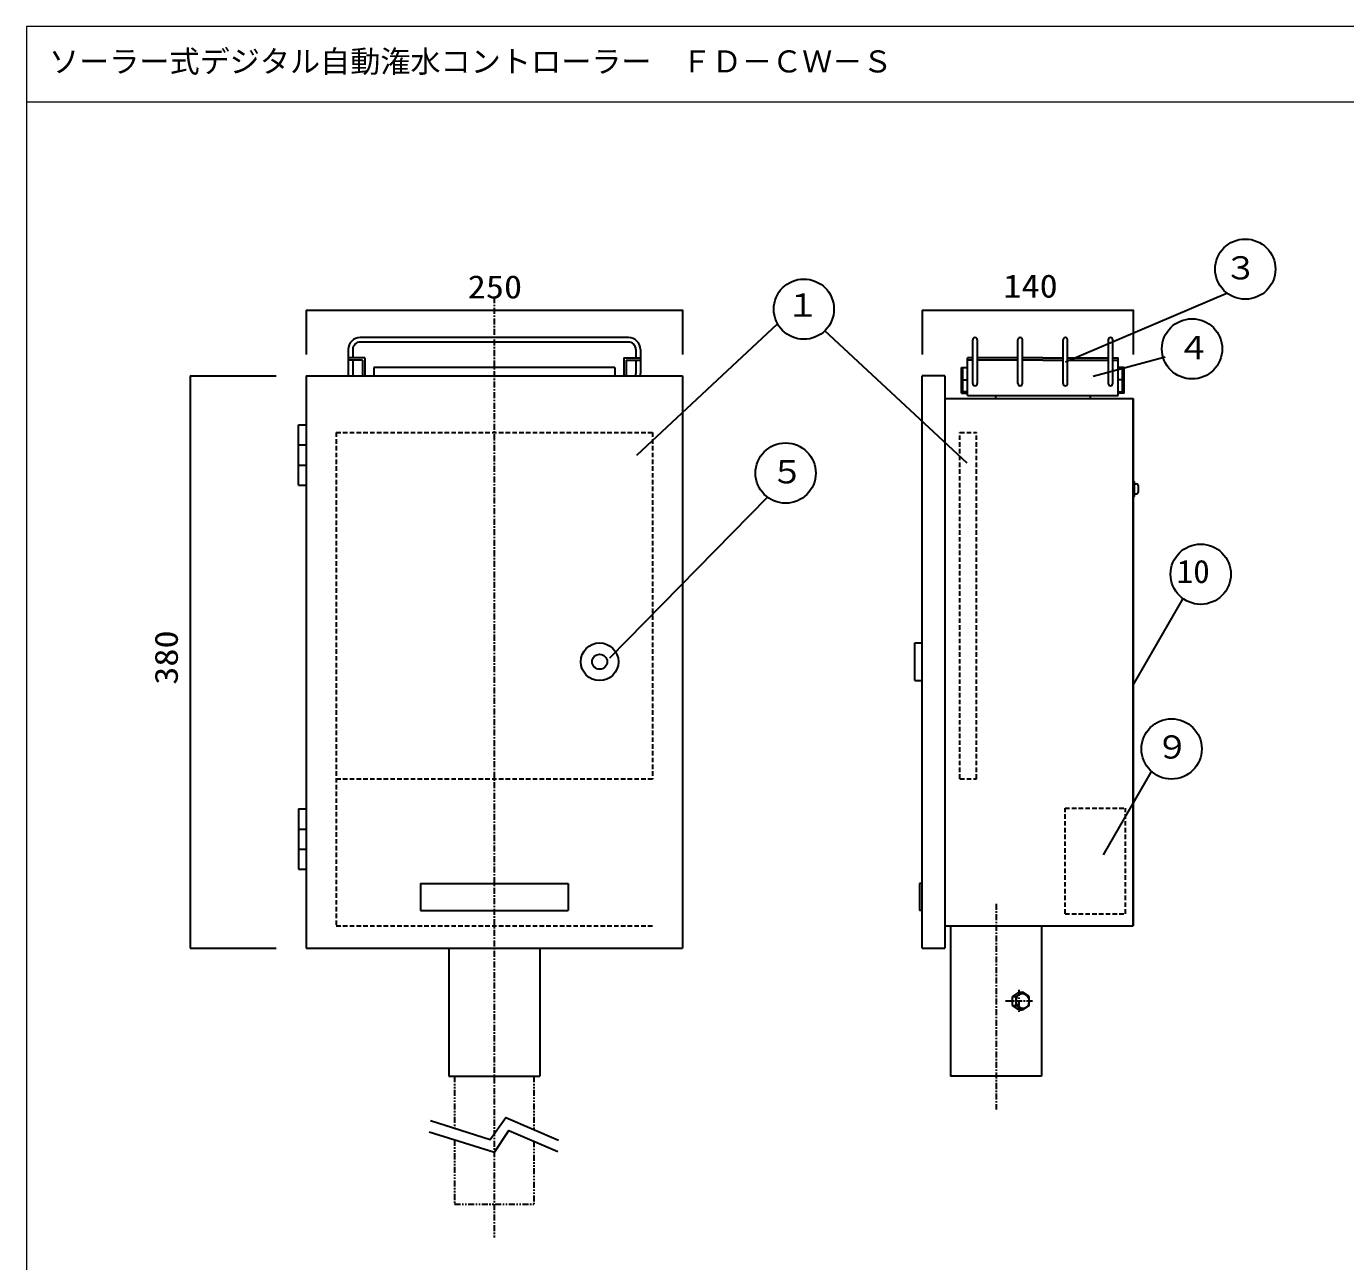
# Model space of a CAD drawing. Units: millimetres, scale not verified, with parts at other scales. Extents: x -81966 to 3947, y -2774 to 2774.
# Drawn here: x -3947 to -2195, y 1134 to 2774 of the extents above; entities that cross this region are included whole.
import ezdxf
from ezdxf.enums import TextEntityAlignment as Align

# ---------------------------------------------------------------- set-up
doc = ezdxf.new("R2010")
doc.units = ezdxf.units.MM
doc.header["$LTSCALE"] = 2
for name, pattern in [('USER2', [4.5, 3, -1.5]), ('USER4', [9, 4, -1, 1, -1, 1, -1]), ('USER5', [7, 4, -1, 1, -1])]:
    doc.linetypes.add(name, pattern=pattern)
for name, color, linetype, lineweight in [('0-1_WAKU', 7, 'Continuous', 18), ('0-9_moji', 7, 'Continuous', 18), ('1-0__0-2_AM_1', 4, 'Continuous', 30), ('1-2__0-4_AM_BOR', 4, 'Continuous', 30)]:
    doc.layers.add(name, color=color, linetype=linetype, lineweight=lineweight)
doc.styles.add('ＭＳ ゴシック', font='')
doc.styles.get('ＭＳ ゴシック').set_extended_font_data('MS Gothic')

msp = doc.modelspace()

# ---------------------------------------------------------------- linework, layer by layer
at = {"layer": '0-1_WAKU'}
msp.add_line((-3947.25, 2674), (3947.25, 2674), dxfattribs=at)
msp.add_lwpolyline([(-3947.25, -2774), (3947.25, -2774), (3947.25, 2774), (-3947.25, 2774)], close=True, dxfattribs=at)
at = {"layer": '1-0__0-2_AM_1'}
for p, q in [((-2567.34, 2328.501), (-2352.468, 2420.342)), ((-3575.908, 2397.244), (-3575.908, 2338.16)), ((-2757.583, 2397.244), (-2757.583, 2338.16)), ((-3136.654, 2204.442), (-2949.641, 2378.834)), ((-2698.012, 2194.144), (-2886.819, 2369.964)), ((-2530.875, 2309.539), (-2435.059, 2335.213)), ((-3729.894, 2309.888), (-3729.894, 1549.888)), ((-3729.894, 2309.888), (-3615.42, 2309.888)), ((-3172.294, 1935.654), (-2962.928, 2148.763)), ((-2477.584, 1899.454), (-2411.348, 2014.176)), ((-2516.767, 1674.094), (-2453.466, 1783.735)), ((-3729.894, 1549.888), (-3615.42, 1549.888))]:
    msp.add_line(p, q, dxfattribs=at)
at = {"layer": '1-0__0-2_AM_1', "linetype": 'USER2'}
msp.add_line((-3535.908, 1579.888), (-3115.908, 1579.888), dxfattribs=at)
at = {"layer": '1-0__0-2_AM_1'}
for points in [[(-3575.908, 2397.244), (-3075.908, 2397.244), (-3075.908, 2338.16)], [(-2757.583, 2397.244), (-2477.584, 2397.244), (-2477.584, 2338.16)]]:
    msp.add_lwpolyline(points, dxfattribs=at)
for centre in [(-2328.7, 2451.657), (-2914.824, 2398.526), (-2399.34, 2345.789), (-2939.051, 2180.856), (-2387.883, 2046.57), (-2426.548, 1814.578)]:
    msp.add_circle(centre, 40, dxfattribs=at)
at = {"layer": '1-2__0-4_AM_BOR', "linetype": 'USER5'}
for p, q in [((-3325.908, 2414.315), (-3325.908, 1165.889)), ((-2659.583, 1609.007), (-2659.583, 1335.673)), ((-2629.333, 1494.591), (-2629.333, 1465.388)), ((-2647.12, 1479.888), (-2611.424, 1479.888))]:
    msp.add_line(p, q, dxfattribs=at)
at = {"layer": '1-2__0-4_AM_BOR'}
for p, q in [((-3147.886, 2360.888), (-3503.908, 2360.888)), ((-3147.908, 2354.888), (-3503.908, 2354.888)), ((-2690.584, 2299.887), (-2690.584, 2357.888)), ((-2684.583, 2357.888), (-2684.583, 2299.887)), ((-2630.584, 2299.887), (-2630.584, 2357.887)), ((-2624.584, 2299.877), (-2624.584, 2357.906)), ((-2570.584, 2299.887), (-2570.584, 2357.887)), ((-2564.584, 2299.887), (-2564.584, 2357.902)), ((-2510.584, 2357.888), (-2510.584, 2299.887)), ((-2504.584, 2299.877), (-2504.584, 2357.873)), ((-3519.908, 2344.888), (-3519.908, 2312.888)), ((-3497.908, 2333.888), (-3519.908, 2333.888)), ((-3500.908, 2330.888), (-3519.908, 2330.888)), ((-3513.908, 2344.888), (-3513.908, 2333.888)), ((-3513.908, 2330.888), (-3513.908, 2312.888)), ((-3500.908, 2330.888), (-3500.908, 2309.888)), ((-3497.908, 2333.888), (-3497.908, 2309.888)), ((-3153.908, 2333.888), (-3131.908, 2333.888)), ((-3153.908, 2333.888), (-3153.908, 2309.888)), ((-3150.908, 2330.888), (-3150.908, 2309.888)), ((-3150.908, 2330.888), (-3131.908, 2330.888)), ((-3137.908, 2344.888), (-3137.908, 2333.888)), ((-3137.908, 2330.888), (-3137.908, 2312.888)), ((-3131.908, 2344.888), (-3131.908, 2312.888)), ((-2697.584, 2283.888), (-2697.584, 2333.888)), ((-2690.583, 2333.888), (-2697.584, 2333.888)), ((-2690.584, 2330.888), (-2697.584, 2330.888)), ((-2630.583, 2333.888), (-2684.584, 2333.888)), ((-2630.584, 2330.888), (-2684.584, 2330.888)), ((-2597.584, 2333.888), (-2624.584, 2333.888)), ((-2597.584, 2330.888), (-2624.584, 2330.888)), ((-2597.584, 2333.888), (-2570.584, 2333.888)), ((-2597.584, 2330.888), (-2570.584, 2330.888)), ((-2564.584, 2333.888), (-2510.584, 2333.888)), ((-2564.584, 2330.888), (-2510.584, 2330.888)), ((-2504.584, 2333.888), (-2497.584, 2333.888)), ((-2504.584, 2330.887), (-2497.584, 2330.887)), ((-2497.584, 2283.888), (-2497.584, 2333.888)), ((-3485.908, 2320.887), (-3485.908, 2309.888)), ((-3165.908, 2320.887), (-3485.908, 2320.887)), ((-3165.908, 2320.887), (-3165.908, 2309.888)), ((-2705.583, 2320.887), (-2697.584, 2320.887)), ((-2705.583, 2286.887), (-2705.583, 2320.887)), ((-2703.583, 2286.887), (-2703.583, 2320.887)), ((-2489.584, 2320.888), (-2497.584, 2320.888)), ((-2491.584, 2286.887), (-2491.584, 2320.887)), ((-2489.584, 2286.887), (-2489.584, 2320.887)), ((-3575.908, 2309.888), (-3075.908, 2309.888)), ((-3575.908, 2309.888), (-3575.908, 1549.888)), ((-3075.908, 2309.888), (-3075.908, 1549.888)), ((-2757.584, 1549.888), (-2757.584, 2309.888)), ((-2727.583, 2309.888), (-2757.583, 2309.888)), ((-2727.584, 2309.888), (-2727.584, 1549.888)), ((-2703.583, 2304.887), (-2697.583, 2304.887)), ((-2491.584, 2304.886), (-2497.584, 2304.886)), ((-2727.583, 2279.888), (-2477.583, 2279.888)), ((-2705.583, 2286.887), (-2697.584, 2286.887)), ((-2697.584, 2288.887), (-2703.583, 2288.887)), ((-2697.584, 2283.888), (-2497.584, 2283.888)), ((-2660.583, 2283.888), (-2660.583, 2279.888)), ((-2534.584, 2283.888), (-2534.584, 2279.888)), ((-2497.584, 2288.887), (-2491.584, 2288.887)), ((-2489.584, 2286.887), (-2497.584, 2286.887)), ((-2477.584, 2279.888), (-2477.584, 1579.888)), ((-2477.584, 1579.888), (-2477.584, 2279.888)), ((-2477.584, 1579.888), (-2477.584, 2279.888)), ((-2477.584, 1579.888), (-2477.584, 2279.888)), ((-2477.584, 1579.888), (-2477.584, 2279.888)), ((-3585.908, 2164.888), (-3585.908, 2244.888)), ((-3585.908, 2244.888), (-3575.908, 2244.888)), ((-3585.908, 2218.221), (-3575.908, 2218.221)), ((-3585.908, 2191.554), (-3575.908, 2191.554)), ((-3585.908, 2164.888), (-3575.908, 2164.888)), ((-2477.583, 2169.888), (-2475.584, 2169.888)), ((-2475.584, 2149.888), (-2475.584, 2169.888)), ((-2475.584, 2166.588), (-2473.584, 2166.588)), ((-2470.584, 2156.188), (-2470.584, 2163.588)), ((-2477.583, 2149.888), (-2475.584, 2149.888)), ((-2475.584, 2153.188), (-2473.584, 2153.188)), ((-2767.584, 1955.466), (-2757.584, 1955.466)), ((-2767.584, 1919.888), (-2767.584, 1955.466)), ((-2767.584, 1919.888), (-2767.584, 1955.466)), ((-2767.584, 1905.466), (-2767.584, 1955.466)), ((-2767.584, 1905.466), (-2757.584, 1905.466)), ((-3585.908, 1734.888), (-3575.908, 1734.888)), ((-3585.908, 1734.888), (-3585.908, 1654.888)), ((-3585.908, 1708.221), (-3575.908, 1708.221)), ((-3585.908, 1681.554), (-3575.908, 1681.554)), ((-3585.908, 1654.888), (-3575.908, 1654.888)), ((-3423.908, 1635.888), (-3423.908, 1599.888)), ((-3423.908, 1635.888), (-3227.908, 1635.888)), ((-3227.908, 1635.888), (-3227.908, 1599.888)), ((-2761.283, 1635.888), (-2761.283, 1599.888)), ((-2757.584, 1635.888), (-2761.283, 1635.888)), ((-3423.908, 1599.888), (-3227.908, 1599.888)), ((-2757.584, 1599.888), (-2761.283, 1599.888)), ((-2727.583, 1579.888), (-2477.584, 1579.888)), ((-2720.084, 1579.888), (-2720.084, 1379.888)), ((-2599.083, 1579.888), (-2599.083, 1379.888)), ((-3575.908, 1549.888), (-3075.908, 1549.888)), ((-3386.408, 1549.888), (-3386.408, 1379.888)), ((-3265.408, 1549.888), (-3265.408, 1379.888)), ((-2757.583, 1549.888), (-2727.583, 1549.888)), ((-2629.333, 1491.435), (-2637.993, 1485.661)), ((-2624.333, 1491.435), (-2632.993, 1485.661)), ((-2629.333, 1491.435), (-2624.333, 1491.435)), ((-2615.673, 1485.661), (-2624.333, 1491.435)), ((-2637.994, 1474.114), (-2637.994, 1485.661)), ((-2637.993, 1485.659), (-2632.993, 1485.659)), ((-2637.993, 1474.115), (-2632.993, 1474.115)), ((-2629.333, 1468.341), (-2637.993, 1474.114)), ((-2632.994, 1474.114), (-2632.994, 1485.661)), ((-2624.333, 1468.341), (-2632.993, 1474.114)), ((-2615.673, 1474.114), (-2624.333, 1468.341)), ((-2615.673, 1474.114), (-2615.673, 1485.661)), ((-2629.333, 1468.341), (-2624.333, 1468.341)), ((-3386.408, 1379.888), (-3265.408, 1379.888)), ((-2599.083, 1379.888), (-2720.084, 1379.888))]:
    msp.add_line(p, q, dxfattribs=at)
at = {"layer": '1-2__0-4_AM_BOR', "linetype": 'USER2'}
for p, q in [((-3535.908, 2234.888), (-3115.908, 2234.888)), ((-3535.908, 2234.888), (-3535.908, 1579.888)), ((-3115.908, 2234.888), (-3115.908, 1774.626)), ((-2707.584, 2234.888), (-2685.584, 2234.888)), ((-2707.584, 1774.888), (-2707.584, 2234.888)), ((-2685.584, 1774.888), (-2685.584, 2234.888)), ((-3535.908, 1774.888), (-3115.908, 1774.888)), ((-2707.584, 1774.888), (-2685.584, 1774.888)), ((-2567.94, 1595.805), (-2567.94, 1735.805)), ((-2567.939, 1735.805), (-2487.939, 1735.805)), ((-2487.94, 1595.805), (-2487.94, 1735.805)), ((-2567.939, 1595.805), (-2487.939, 1595.805))]:
    msp.add_line(p, q, dxfattribs=at)
at = {"layer": '1-2__0-4_AM_BOR', "linetype": 'USER4'}
for p, q in [((-3378.608, 1379.888), (-3378.608, 1311.024)), ((-3273.208, 1379.888), (-3273.208, 1309.103)), ((-3378.608, 1295.607), (-3378.608, 1209.888)), ((-3273.208, 1293.757), (-3273.208, 1209.888)), ((-3378.608, 1209.888), (-3273.208, 1209.888))]:
    msp.add_line(p, q, dxfattribs=at)
at = {"layer": '1-2__0-4_AM_BOR'}
msp.add_lwpolyline([(-2628.577, 1488.375), (-2629.884, 1487.56), (-2631.023, 1486.512), (-2631.959, 1485.262), (-2632.663, 1483.85), (-2633.113, 1482.317), (-2633.298, 1480.71), (-2633.209, 1479.078), (-2632.851, 1477.471), (-2632.234, 1475.937), (-2631.377, 1474.523), (-2630.306, 1473.273), (-2629.054, 1472.223), (-2627.658, 1471.406), (-2626.161, 1470.847), (-2624.609, 1470.562), (-2623.048, 1470.561), (-2621.526, 1470.844), (-2620.09, 1471.401), (-2618.782, 1472.216), (-2617.643, 1473.264), (-2616.708, 1474.513), (-2616.004, 1475.926), (-2615.553, 1477.459), (-2615.369, 1479.066), (-2615.457, 1480.697), (-2615.815, 1482.305), (-2616.432, 1483.838), (-2617.289, 1485.252), (-2618.36, 1486.503), (-2619.612, 1487.553), (-2621.008, 1488.369), (-2622.505, 1488.929), (-2624.058, 1489.213), (-2625.619, 1489.214), (-2627.14, 1488.932)], close=True, dxfattribs=at)
for points in [[(-3410.449, 1321.101), (-3331.509, 1296.12), (-3310.525, 1325.098), (-3240.578, 1295.121)], [(-3412.447, 1306.112), (-3325.513, 1279.133), (-3306.528, 1308.111), (-3241.577, 1280.132)]]:
    msp.add_lwpolyline(points, dxfattribs=at)
for radius in [25, 10]:
    msp.add_circle((-3186.021, 1930.368), radius, dxfattribs=at)
for centre, radius, start, end in [((-3503.908, 2344.888), 16, 89.99998, 179.99996), ((-3503.908, 2344.888), 10, 89.99998, 179.99996), ((-3147.908, 2344.888), 16, 0, 89.99998), ((-3147.908, 2344.888), 10, 0, 89.99998), ((-2687.584, 2357.888), 3, 0.00024, 179.99984), ((-2627.583, 2357.887), 3, 359.99982, 179.99984), ((-2567.584, 2357.887), 3, 0.00006, 180.00009), ((-2507.584, 2357.888), 3, 0.00006, 179.99965), ((-3503.908, 2312.888), 16, 179.99998, 190.80665), ((-3503.908, 2312.888), 10, 179.99998, 197.45761), ((-3147.908, 2312.888), 10, 342.54238, 0), ((-3147.908, 2312.888), 16, 349.19335, 0), ((-2687.584, 2299.887), 3, 180.00004, 359.99984), ((-2627.584, 2299.887), 3, 180.00004, 359.99984), ((-2567.584, 2299.887), 3, 180.00009, 359.99989), ((-2507.584, 2299.887), 3, 180.00009, 359.99989), ((-2473.584, 2163.588), 3, 0, 89.99998), ((-2473.584, 2156.188), 3, 270.00002, 0)]:
    msp.add_arc(centre, radius, start, end, dxfattribs=at)

# ---------------------------------------------------------------- texts
at = {"layer": '0-9_moji', "style": 'ＭＳ ゴシック'}
msp.add_text('ソーラー式デジタル自動潅水コントローラー\u3000ＦＤ－ＣＷ－Ｓ', height=29.33, dxfattribs=at).set_placement((-3917.25, 2704), align=Align.BOTTOM_LEFT)
at = {"layer": '1-0__0-2_AM_1', "color": 7, "style": 'ＭＳ ゴシック'}
for s, width, p in [('３', 1.05, (-2356.777, 2428.749)), ('250', 1.15, (-3361.226, 2403.521)), ('140', 1.15, (-2649.967, 2404.603)), ('１', 1.05, (-2938.478, 2379.377)), ('４', 1.05, (-2419.345, 2322.881)), ('５', 1.05, (-2959.056, 2157.949)), ('10', 1.05, (-2419.779, 2025.662)), ('９', 1.05, (-2447.72, 1792.491))]:
    msp.add_text(s, height=30.79, dxfattribs=dict(at, width=width)).set_placement(p, align=Align.BOTTOM_LEFT)
at = {"layer": '1-0__0-2_AM_1', "color": 7, "style": 'ＭＳ ゴシック', "width": 1.15}
msp.add_text('380', height=30.79, rotation=90, dxfattribs=at).set_placement((-3736.89, 1899.748), align=Align.BOTTOM_LEFT)

doc.saveas('drawing.dxf')
